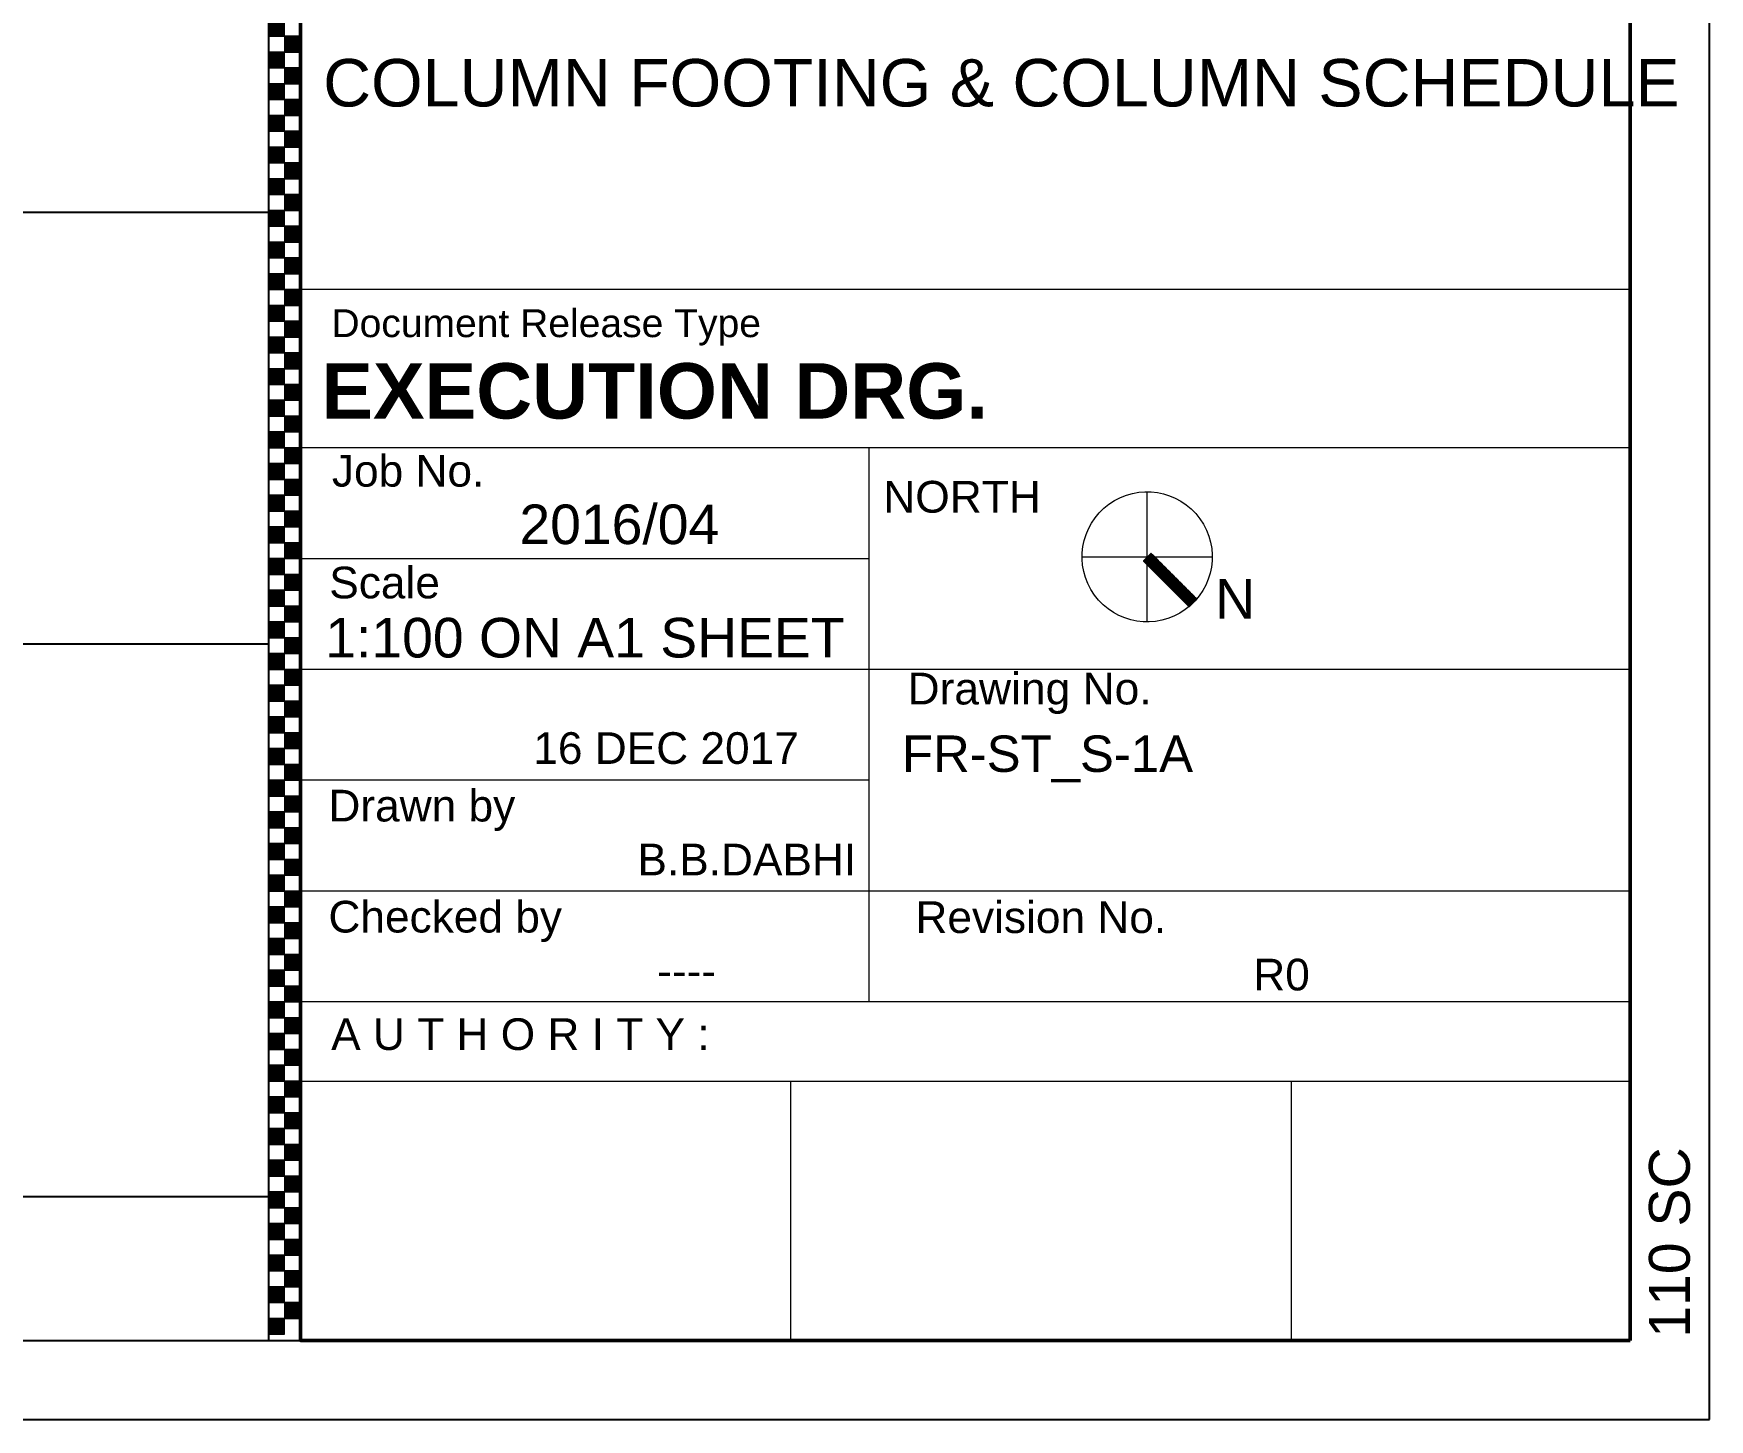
# Model space of a CAD drawing. Extents: x -200722 to 834823, y -494970 to 88783.
# Drawn here: x 303538 to 315183, y -104950 to -95320 of the extents above; entities that cross this region are included whole.
import ezdxf

# ---------------------------------------------------------------- set-up
doc = ezdxf.new("R2010")
doc.units = 0
doc.header["$LTSCALE"] = 100
doc.header["$MEASUREMENT"] = 0
doc.layers.get('0').update_dxf_attribs({"linetype": 'CONTINUOUS'})
doc.layers.get('DEFPOINTS').update_dxf_attribs({"linetype": 'CONTINUOUS'})
doc.layers.add('5', color=4, linetype='CONTINUOUS')
doc.layers.add('9_PRINT BOUNDARY_NON PRINT', color=32, linetype='CONTINUOUS', plot=False)
doc.layers.add('9_TITLE TEXT', color=7, linetype='CONTINUOUS', lineweight=20)
doc.styles.add('TITLES', font='arial.ttf')

# ---------------------------------------------------------------- blocks, each defined once
blk = doc.blocks.new('TITLE CHAIN')
at = {"layer": '9_TITLE TEXT'}
h = blk.add_hatch(color=256, dxfattribs=at)
h.dxf.hatch_style = 1
h.paths.add_polyline_path([(0, -501.62), (1, -501.62), (1, -500.62), (0, -500.62)])
h = blk.add_hatch(color=256, dxfattribs=at)
h.dxf.hatch_style = 1
h.paths.add_polyline_path([(1, -502.62), (2, -502.62), (2, -501.62), (1, -501.62)])
h = blk.add_hatch(color=256, dxfattribs=at)
h.dxf.hatch_style = 1
h.paths.add_polyline_path([(0, -503.62), (1, -503.62), (1, -502.62), (0, -502.62)])
h = blk.add_hatch(color=256, dxfattribs=at)
h.dxf.hatch_style = 1
h.paths.add_polyline_path([(1, -504.62), (2, -504.62), (2, -503.62), (1, -503.62)])
h = blk.add_hatch(color=256, dxfattribs=at)
h.dxf.hatch_style = 1
h.paths.add_polyline_path([(0, -505.62), (1, -505.62), (1, -504.62), (0, -504.62)])
h = blk.add_hatch(color=256, dxfattribs=at)
h.dxf.hatch_style = 1
h.paths.add_polyline_path([(1, -506.62), (2, -506.62), (2, -505.62), (1, -505.62)])
h = blk.add_hatch(color=256, dxfattribs=at)
h.dxf.hatch_style = 1
h.paths.add_polyline_path([(0, -507.62), (1, -507.62), (1, -506.62), (0, -506.62)])
h = blk.add_hatch(color=256, dxfattribs=at)
h.dxf.hatch_style = 1
h.paths.add_polyline_path([(1, -508.62), (2, -508.62), (2, -507.62), (1, -507.62)])
h = blk.add_hatch(color=256, dxfattribs=at)
h.dxf.hatch_style = 1
h.paths.add_polyline_path([(0, -509.62), (1, -509.62), (1, -508.62), (0, -508.62)])
h = blk.add_hatch(color=256, dxfattribs=at)
h.dxf.hatch_style = 1
h.paths.add_polyline_path([(1, -510.62), (2, -510.62), (2, -509.62), (1, -509.62)])
h = blk.add_hatch(color=256, dxfattribs=at)
h.dxf.hatch_style = 1
h.paths.add_polyline_path([(0, -511.62), (1, -511.62), (1, -510.62), (0, -510.62)])
h = blk.add_hatch(color=256, dxfattribs=at)
h.dxf.hatch_style = 1
h.paths.add_polyline_path([(1, -512.62), (2, -512.62), (2, -511.62), (1, -511.62)])
h = blk.add_hatch(color=256, dxfattribs=at)
h.dxf.hatch_style = 1
h.paths.add_polyline_path([(0, -513.62), (1, -513.62), (1, -512.62), (0, -512.62)])
h = blk.add_hatch(color=256, dxfattribs=at)
h.dxf.hatch_style = 1
h.paths.add_polyline_path([(1, -514.62), (2, -514.62), (2, -513.62), (1, -513.62)])
h = blk.add_hatch(color=256, dxfattribs=at)
h.dxf.hatch_style = 1
h.paths.add_polyline_path([(0, -515.62), (1, -515.62), (1, -514.62), (0, -514.62)])
h = blk.add_hatch(color=256, dxfattribs=at)
h.dxf.hatch_style = 1
h.paths.add_polyline_path([(1, -516.62), (2, -516.62), (2, -515.62), (1, -515.62)])
h = blk.add_hatch(color=256, dxfattribs=at)
h.dxf.hatch_style = 1
h.paths.add_polyline_path([(0, -517.62), (1, -517.62), (1, -516.62), (0, -516.62)])
h = blk.add_hatch(color=256, dxfattribs=at)
h.dxf.hatch_style = 1
h.paths.add_polyline_path([(1, -518.62), (2, -518.62), (2, -517.62), (1, -517.62)])
h = blk.add_hatch(color=256, dxfattribs=at)
h.dxf.hatch_style = 1
h.paths.add_polyline_path([(0, -519.62), (1, -519.62), (1, -518.62), (0, -518.62)])
h = blk.add_hatch(color=256, dxfattribs=at)
h.dxf.hatch_style = 1
h.paths.add_polyline_path([(1, -520.62), (2, -520.62), (2, -519.62), (1, -519.62)])
h = blk.add_hatch(color=256, dxfattribs=at)
h.dxf.hatch_style = 1
h.paths.add_polyline_path([(0, -521.62), (1, -521.62), (1, -520.62), (0, -520.62)])
h = blk.add_hatch(color=256, dxfattribs=at)
h.dxf.hatch_style = 1
h.paths.add_polyline_path([(1, -522.62), (2, -522.62), (2, -521.62), (1, -521.62)])
h = blk.add_hatch(color=256, dxfattribs=at)
h.dxf.hatch_style = 1
h.paths.add_polyline_path([(0, -523.62), (1, -523.62), (1, -522.62), (0, -522.62)])
h = blk.add_hatch(color=256, dxfattribs=at)
h.dxf.hatch_style = 1
h.paths.add_polyline_path([(1, -524.62), (2, -524.62), (2, -523.62), (1, -523.62)])
h = blk.add_hatch(color=256, dxfattribs=at)
h.dxf.hatch_style = 1
h.paths.add_polyline_path([(0, -525.62), (1, -525.62), (1, -524.62), (0, -524.62)])
h = blk.add_hatch(color=256, dxfattribs=at)
h.dxf.hatch_style = 1
h.paths.add_polyline_path([(1, -526.62), (2, -526.62), (2, -525.62), (1, -525.62)])
h = blk.add_hatch(color=256, dxfattribs=at)
h.dxf.hatch_style = 1
h.paths.add_polyline_path([(0, -527.62), (1, -527.62), (1, -526.62), (0, -526.62)])
h = blk.add_hatch(color=256, dxfattribs=at)
h.dxf.hatch_style = 1
h.paths.add_polyline_path([(1, -528.62), (2, -528.62), (2, -527.62), (1, -527.62)])
h = blk.add_hatch(color=256, dxfattribs=at)
h.dxf.hatch_style = 1
h.paths.add_polyline_path([(0, -529.62), (1, -529.62), (1, -528.62), (0, -528.62)])
h = blk.add_hatch(color=256, dxfattribs=at)
h.dxf.hatch_style = 1
h.paths.add_polyline_path([(1, -530.62), (2, -530.62), (2, -529.62), (1, -529.62)])
h = blk.add_hatch(color=256, dxfattribs=at)
h.dxf.hatch_style = 1
h.paths.add_polyline_path([(0, -531.62), (1, -531.62), (1, -530.62), (0, -530.62)])
h = blk.add_hatch(color=256, dxfattribs=at)
h.dxf.hatch_style = 1
h.paths.add_polyline_path([(1, -532.62), (2, -532.62), (2, -531.62), (1, -531.62)])
h = blk.add_hatch(color=256, dxfattribs=at)
h.dxf.hatch_style = 1
h.paths.add_polyline_path([(0, -533.62), (1, -533.62), (1, -532.62), (0, -532.62)])
h = blk.add_hatch(color=256, dxfattribs=at)
h.dxf.hatch_style = 1
h.paths.add_polyline_path([(1, -534.62), (2, -534.62), (2, -533.62), (1, -533.62)])
h = blk.add_hatch(color=256, dxfattribs=at)
h.dxf.hatch_style = 1
h.paths.add_polyline_path([(0, -535.62), (1, -535.62), (1, -534.62), (0, -534.62)])
h = blk.add_hatch(color=256, dxfattribs=at)
h.dxf.hatch_style = 1
h.paths.add_polyline_path([(1, -536.62), (2, -536.62), (2, -535.62), (1, -535.62)])
h = blk.add_hatch(color=256, dxfattribs=at)
h.dxf.hatch_style = 1
h.paths.add_polyline_path([(0, -537.62), (1, -537.62), (1, -536.62), (0, -536.62)])
h = blk.add_hatch(color=256, dxfattribs=at)
h.dxf.hatch_style = 1
h.paths.add_polyline_path([(1, -538.62), (2, -538.62), (2, -537.62), (1, -537.62)])
h = blk.add_hatch(color=256, dxfattribs=at)
h.dxf.hatch_style = 1
h.paths.add_polyline_path([(0, -539.62), (1, -539.62), (1, -538.62), (0, -538.62)])
h = blk.add_hatch(color=256, dxfattribs=at)
h.dxf.hatch_style = 1
h.paths.add_polyline_path([(1, -540.62), (2, -540.62), (2, -539.62), (1, -539.62)])
h = blk.add_hatch(color=256, dxfattribs=at)
h.dxf.hatch_style = 1
h.paths.add_polyline_path([(0, -541.62), (1, -541.62), (1, -540.62), (0, -540.62)])
h = blk.add_hatch(color=256, dxfattribs=at)
h.dxf.hatch_style = 1
h.paths.add_polyline_path([(1, -542.62), (2, -542.62), (2, -541.62), (1, -541.62)])
h = blk.add_hatch(color=256, dxfattribs=at)
h.dxf.hatch_style = 1
h.paths.add_polyline_path([(0, -543.62), (1, -543.62), (1, -542.62), (0, -542.62)])
h = blk.add_hatch(color=256, dxfattribs=at)
h.dxf.hatch_style = 1
h.paths.add_polyline_path([(1, -544.62), (2, -544.62), (2, -543.62), (1, -543.62)])
h = blk.add_hatch(color=256, dxfattribs=at)
h.dxf.hatch_style = 1
h.paths.add_polyline_path([(0, -545.62), (1, -545.62), (1, -544.62), (0, -544.62)])
h = blk.add_hatch(color=256, dxfattribs=at)
h.dxf.hatch_style = 1
h.paths.add_polyline_path([(1, -546.62), (2, -546.62), (2, -545.62), (1, -545.62)])
h = blk.add_hatch(color=256, dxfattribs=at)
h.dxf.hatch_style = 1
h.paths.add_polyline_path([(0, -547.62), (1, -547.62), (1, -546.62), (0, -546.62)])
h = blk.add_hatch(color=256, dxfattribs=at)
h.dxf.hatch_style = 1
h.paths.add_polyline_path([(1, -548.62), (2, -548.62), (2, -547.62), (1, -547.62)])
h = blk.add_hatch(color=256, dxfattribs=at)
h.dxf.hatch_style = 1
h.paths.add_polyline_path([(0, -549.62), (1, -549.62), (1, -548.62), (0, -548.62)])
h = blk.add_hatch(color=256, dxfattribs=at)
h.dxf.hatch_style = 1
h.paths.add_polyline_path([(1, -550.62), (2, -550.62), (2, -549.62), (1, -549.62)])
h = blk.add_hatch(color=256, dxfattribs=at)
h.dxf.hatch_style = 1
h.paths.add_polyline_path([(0, -551.62), (1, -551.62), (1, -550.62), (0, -550.62)])
h = blk.add_hatch(color=256, dxfattribs=at)
h.dxf.hatch_style = 1
h.paths.add_polyline_path([(1, -552.62), (2, -552.62), (2, -551.62), (1, -551.62)])
h = blk.add_hatch(color=256, dxfattribs=at)
h.dxf.hatch_style = 1
h.paths.add_polyline_path([(0, -553.62), (1, -553.62), (1, -552.62), (0, -552.62)])
h = blk.add_hatch(color=256, dxfattribs=at)
h.dxf.hatch_style = 1
h.paths.add_polyline_path([(1, -554.62), (2, -554.62), (2, -553.62), (1, -553.62)])
h = blk.add_hatch(color=256, dxfattribs=at)
h.dxf.hatch_style = 1
h.paths.add_polyline_path([(0, -555.62), (1, -555.62), (1, -554.62), (0, -554.62)])
h = blk.add_hatch(color=256, dxfattribs=at)
h.dxf.hatch_style = 1
h.paths.add_polyline_path([(1, -556.62), (2, -556.62), (2, -555.62), (1, -555.62)])
h = blk.add_hatch(color=256, dxfattribs=at)
h.dxf.hatch_style = 1
h.paths.add_polyline_path([(0, -557.62), (1, -557.62), (1, -556.62), (0, -556.62)])
h = blk.add_hatch(color=256, dxfattribs=at)
h.dxf.hatch_style = 1
h.paths.add_polyline_path([(1, -558.62), (2, -558.62), (2, -557.62), (1, -557.62)])
h = blk.add_hatch(color=256, dxfattribs=at)
h.dxf.hatch_style = 1
h.paths.add_polyline_path([(0, -559.62), (1, -559.62), (1, -558.62), (0, -558.62)])
h = blk.add_hatch(color=256, dxfattribs=at)
h.dxf.hatch_style = 1
h.paths.add_polyline_path([(1, -560.62), (2, -560.62), (2, -559.62), (1, -559.62)])
h = blk.add_hatch(color=256, dxfattribs=at)
h.dxf.hatch_style = 1
h.paths.add_polyline_path([(0, -561.62), (1, -561.62), (1, -560.62), (0, -560.62)])
h = blk.add_hatch(color=256, dxfattribs=at)
h.dxf.hatch_style = 1
h.paths.add_polyline_path([(1, -562.62), (2, -562.62), (2, -561.62), (1, -561.62)])
h = blk.add_hatch(color=256, dxfattribs=at)
h.dxf.hatch_style = 1
h.paths.add_polyline_path([(0, -563.62), (1, -563.62), (1, -562.62), (0, -562.62)])
h = blk.add_hatch(color=256, dxfattribs=at)
h.dxf.hatch_style = 1
h.paths.add_polyline_path([(1, -564.62), (2, -564.62), (2, -563.62), (1, -563.62)])
h = blk.add_hatch(color=256, dxfattribs=at)
h.dxf.hatch_style = 1
h.paths.add_polyline_path([(0, -565.62), (1, -565.62), (1, -564.62), (0, -564.62)])
h = blk.add_hatch(color=256, dxfattribs=at)
h.dxf.hatch_style = 1
h.paths.add_polyline_path([(1, -566.62), (2, -566.62), (2, -565.62), (1, -565.62)])
h = blk.add_hatch(color=256, dxfattribs=at)
h.dxf.hatch_style = 1
h.paths.add_polyline_path([(0, -567.62), (1, -567.62), (1, -566.62), (0, -566.62)])
h = blk.add_hatch(color=256, dxfattribs=at)
h.dxf.hatch_style = 1
h.paths.add_polyline_path([(1, -568.62), (2, -568.62), (2, -567.62), (1, -567.62)])
h = blk.add_hatch(color=256, dxfattribs=at)
h.dxf.hatch_style = 1
h.paths.add_polyline_path([(0, -569.62), (1, -569.62), (1, -568.62), (0, -568.62)])
h = blk.add_hatch(color=256, dxfattribs=at)
h.dxf.hatch_style = 1
h.paths.add_polyline_path([(1, -570.62), (2, -570.62), (2, -569.62), (1, -569.62)])
h = blk.add_hatch(color=256, dxfattribs=at)
h.dxf.hatch_style = 1
h.paths.add_polyline_path([(0, -571.62), (1, -571.62), (1, -570.62), (0, -570.62)])
h = blk.add_hatch(color=256, dxfattribs=at)
h.dxf.hatch_style = 1
h.paths.add_polyline_path([(1, -572.62), (2, -572.62), (2, -571.62), (1, -571.62)])
h = blk.add_hatch(color=256, dxfattribs=at)
h.dxf.hatch_style = 1
h.paths.add_polyline_path([(0, -573.62), (1, -573.62), (1, -572.62), (0, -572.62)])
h = blk.add_hatch(color=256, dxfattribs=at)
h.dxf.hatch_style = 1
h.paths.add_polyline_path([(1, -574.62), (2, -574.62), (2, -573.62), (1, -573.62)])
h = blk.add_hatch(color=256, dxfattribs=at)
h.dxf.hatch_style = 1
h.paths.add_polyline_path([(0, -575.62), (1, -575.62), (1, -574.62), (0, -574.62)])
h = blk.add_hatch(color=256, dxfattribs=at)
h.dxf.hatch_style = 1
h.paths.add_polyline_path([(1, -576.62), (2, -576.62), (2, -575.62), (1, -575.62)])
h = blk.add_hatch(color=256, dxfattribs=at)
h.dxf.hatch_style = 1
h.paths.add_polyline_path([(0, -577.62), (1, -577.62), (1, -576.62), (0, -576.62)])
h = blk.add_hatch(color=256, dxfattribs=at)
h.dxf.hatch_style = 1
h.paths.add_polyline_path([(1, -578.62), (2, -578.62), (2, -577.62), (1, -577.62)])
h = blk.add_hatch(color=256, dxfattribs=at)
h.dxf.hatch_style = 1
h.paths.add_polyline_path([(0, -579.62), (1, -579.62), (1, -578.62), (0, -578.62)])
h = blk.add_hatch(color=256, dxfattribs=at)
h.dxf.hatch_style = 1
h.paths.add_polyline_path([(1, -580.62), (2, -580.62), (2, -579.62), (1, -579.62)])
h = blk.add_hatch(color=256, dxfattribs=at)
h.dxf.hatch_style = 1
h.paths.add_polyline_path([(0, -581.62), (1, -581.62), (1, -580.62), (0, -580.62)])
h = blk.add_hatch(color=256, dxfattribs=at)
h.dxf.hatch_style = 1
h.paths.add_polyline_path([(1, -582.62), (2, -582.62), (2, -581.62), (1, -581.62)])
h = blk.add_hatch(color=256, dxfattribs=at)
h.dxf.hatch_style = 1
h.paths.add_polyline_path([(0, -583.62), (1, -583.62), (1, -582.62), (0, -582.62)])
for p, q in [((0, -584), (0, 0)), ((2, -584), (2, 0))]:
    blk.add_line(p, q, dxfattribs=at)
for points in [[(0, -501.62), (1, -501.62), (1, -500.62), (0, -500.62)], [(1, -502.62), (2, -502.62), (2, -501.62), (1, -501.62)], [(0, -503.62), (1, -503.62), (1, -502.62), (0, -502.62)], [(1, -504.62), (2, -504.62), (2, -503.62), (1, -503.62)], [(0, -505.62), (1, -505.62), (1, -504.62), (0, -504.62)], [(1, -506.62), (2, -506.62), (2, -505.62), (1, -505.62)], [(0, -507.62), (1, -507.62), (1, -506.62), (0, -506.62)], [(1, -508.62), (2, -508.62), (2, -507.62), (1, -507.62)], [(0, -509.62), (1, -509.62), (1, -508.62), (0, -508.62)], [(1, -510.62), (2, -510.62), (2, -509.62), (1, -509.62)], [(0, -511.62), (1, -511.62), (1, -510.62), (0, -510.62)], [(1, -512.62), (2, -512.62), (2, -511.62), (1, -511.62)], [(0, -513.62), (1, -513.62), (1, -512.62), (0, -512.62)], [(1, -514.62), (2, -514.62), (2, -513.62), (1, -513.62)], [(0, -515.62), (1, -515.62), (1, -514.62), (0, -514.62)], [(1, -516.62), (2, -516.62), (2, -515.62), (1, -515.62)], [(0, -517.62), (1, -517.62), (1, -516.62), (0, -516.62)], [(1, -518.62), (2, -518.62), (2, -517.62), (1, -517.62)], [(0, -519.62), (1, -519.62), (1, -518.62), (0, -518.62)], [(1, -520.62), (2, -520.62), (2, -519.62), (1, -519.62)], [(0, -521.62), (1, -521.62), (1, -520.62), (0, -520.62)], [(1, -522.62), (2, -522.62), (2, -521.62), (1, -521.62)], [(0, -523.62), (1, -523.62), (1, -522.62), (0, -522.62)], [(1, -524.62), (2, -524.62), (2, -523.62), (1, -523.62)], [(0, -525.62), (1, -525.62), (1, -524.62), (0, -524.62)], [(1, -526.62), (2, -526.62), (2, -525.62), (1, -525.62)], [(0, -527.62), (1, -527.62), (1, -526.62), (0, -526.62)], [(1, -528.62), (2, -528.62), (2, -527.62), (1, -527.62)], [(0, -529.62), (1, -529.62), (1, -528.62), (0, -528.62)], [(1, -530.62), (2, -530.62), (2, -529.62), (1, -529.62)], [(0, -531.62), (1, -531.62), (1, -530.62), (0, -530.62)], [(1, -532.62), (2, -532.62), (2, -531.62), (1, -531.62)], [(0, -533.62), (1, -533.62), (1, -532.62), (0, -532.62)], [(1, -534.62), (2, -534.62), (2, -533.62), (1, -533.62)], [(0, -535.62), (1, -535.62), (1, -534.62), (0, -534.62)], [(1, -536.62), (2, -536.62), (2, -535.62), (1, -535.62)], [(0, -537.62), (1, -537.62), (1, -536.62), (0, -536.62)], [(1, -538.62), (2, -538.62), (2, -537.62), (1, -537.62)], [(0, -539.62), (1, -539.62), (1, -538.62), (0, -538.62)], [(1, -540.62), (2, -540.62), (2, -539.62), (1, -539.62)], [(0, -541.62), (1, -541.62), (1, -540.62), (0, -540.62)], [(1, -542.62), (2, -542.62), (2, -541.62), (1, -541.62)], [(0, -543.62), (1, -543.62), (1, -542.62), (0, -542.62)], [(1, -544.62), (2, -544.62), (2, -543.62), (1, -543.62)], [(0, -545.62), (1, -545.62), (1, -544.62), (0, -544.62)], [(1, -546.62), (2, -546.62), (2, -545.62), (1, -545.62)], [(0, -547.62), (1, -547.62), (1, -546.62), (0, -546.62)], [(1, -548.62), (2, -548.62), (2, -547.62), (1, -547.62)], [(0, -549.62), (1, -549.62), (1, -548.62), (0, -548.62)], [(1, -550.62), (2, -550.62), (2, -549.62), (1, -549.62)], [(0, -551.62), (1, -551.62), (1, -550.62), (0, -550.62)], [(1, -552.62), (2, -552.62), (2, -551.62), (1, -551.62)], [(0, -553.62), (1, -553.62), (1, -552.62), (0, -552.62)], [(1, -554.62), (2, -554.62), (2, -553.62), (1, -553.62)], [(0, -555.62), (1, -555.62), (1, -554.62), (0, -554.62)], [(1, -556.62), (2, -556.62), (2, -555.62), (1, -555.62)], [(0, -557.62), (1, -557.62), (1, -556.62), (0, -556.62)], [(1, -558.62), (2, -558.62), (2, -557.62), (1, -557.62)], [(0, -559.62), (1, -559.62), (1, -558.62), (0, -558.62)], [(1, -560.62), (2, -560.62), (2, -559.62), (1, -559.62)], [(0, -561.62), (1, -561.62), (1, -560.62), (0, -560.62)], [(1, -562.62), (2, -562.62), (2, -561.62), (1, -561.62)], [(0, -563.62), (1, -563.62), (1, -562.62), (0, -562.62)], [(1, -564.62), (2, -564.62), (2, -563.62), (1, -563.62)], [(0, -565.62), (1, -565.62), (1, -564.62), (0, -564.62)], [(1, -566.62), (2, -566.62), (2, -565.62), (1, -565.62)], [(0, -567.62), (1, -567.62), (1, -566.62), (0, -566.62)], [(1, -568.62), (2, -568.62), (2, -567.62), (1, -567.62)], [(0, -569.62), (1, -569.62), (1, -568.62), (0, -568.62)], [(1, -570.62), (2, -570.62), (2, -569.62), (1, -569.62)], [(0, -571.62), (1, -571.62), (1, -570.62), (0, -570.62)], [(1, -572.62), (2, -572.62), (2, -571.62), (1, -571.62)], [(0, -573.62), (1, -573.62), (1, -572.62), (0, -572.62)], [(1, -574.62), (2, -574.62), (2, -573.62), (1, -573.62)], [(0, -575.62), (1, -575.62), (1, -574.62), (0, -574.62)], [(1, -576.62), (2, -576.62), (2, -575.62), (1, -575.62)], [(0, -577.62), (1, -577.62), (1, -576.62), (0, -576.62)], [(1, -578.62), (2, -578.62), (2, -577.62), (1, -577.62)], [(0, -579.62), (1, -579.62), (1, -578.62), (0, -578.62)], [(1, -580.62), (2, -580.62), (2, -579.62), (1, -579.62)], [(0, -581.62), (1, -581.62), (1, -580.62), (0, -580.62)], [(1, -582.62), (2, -582.62), (2, -581.62), (1, -581.62)], [(0, -583.62), (1, -583.62), (1, -582.62), (0, -582.62)]]:
    blk.add_lwpolyline(points, close=True, dxfattribs=at)

msp = doc.modelspace()

# ---------------------------------------------------------------- hatches: boundary and pattern name
at = {"layer": '9_TITLE TEXT', "true_color": 0x000000}
h = msp.add_hatch(dxfattribs=at)
h.set_pattern_fill('ANSI31', color=18, scale=9.672114, angle=-44.98186, style=0)
h.set_pattern_definition([(0.0181435, (281874.0788, -74826.2168), (-0.00038285, 1.20901415), [])])
h.paths.add_polyline_path([(311302.8, -98929.1), (311622.2, -99248.3), (311594.8, -99275.7), (311275.4, -98956.5)])
h.paths.add_polyline_path([(311275.4, -98956.5), (311594.8, -99275.7), (311567.5, -99303.1), (311248.1, -98983.9)])

# ---------------------------------------------------------------- linework, layer by layer
at = {"color": 18, "true_color": 0x000000}
msp.add_lwpolyline([(223222.7, -104400.4), (314632.7, -104400.4), (314632.7, -40160.4), (223222.7, -40160.4)], close=True, dxfattribs=at)
at = {"layer": '5', "color": 7, "lineweight": -2}
for p, q in [((305172.7, -104400.4), (305172.7, -40160.4)), ((305172.7, -104400.4), (305172.7, -40160.4)), ((223222.7, -96560.4), (305172.7, -96560.4)), ((224722.7, -99560.4), (305172.7, -99560.4)), ((223222.7, -103400.4), (305172.7, -103400.4))]:
    msp.add_line(p, q, dxfattribs=at)
at = {"layer": '9_PRINT BOUNDARY_NON PRINT', "color": 18, "true_color": 0x000000}
msp.add_lwpolyline([(222672.7, -104950.4), (315182.7, -104950.4), (315182.7, -39610.4), (222672.7, -39610.4)], close=True, dxfattribs=at)
at = {"layer": '9_TITLE TEXT', "color": 18, "true_color": 0x000000}
for p, q in [((305172.7, -103699.1), (305172.7, -40160.4)), ((314632.7, -97099.1), (305392.7, -97099.1)), ((314632.7, -98199.1), (305392.7, -98199.1)), ((309344.1, -102049.1), (309344.1, -98199.1)), ((309344.1, -98969.1), (305392.7, -98969.1)), ((310823.4, -98956.3, -153.7), (311727.8, -98956.3, -153.7)), ((314632.7, -99739.1), (305392.7, -99739.1)), ((309344.1, -100509.1), (305392.7, -100509.1)), ((314625.9, -101279.1), (305392.7, -101279.1)), ((314625.9, -102049.1), (305392.7, -102049.1)), ((305392.7, -102599.1), (314625.9, -102599.1)), ((308798.3, -102599.1), (308798.3, -104400.4)), ((312276.4, -102599.1), (312276.4, -104400.4))]:
    msp.add_line(p, q, dxfattribs=at)
for points in [[(314632.7, -40160.4), (223222.7, -40160.4), (223222.7, -104400.4), (314632.7, -104400.4)], [(314632.7, -40160.4), (314632.7, -104400.4)]]:
    msp.add_lwpolyline(points, dxfattribs=at)
at = {"layer": '9_TITLE TEXT', "color": 18, "lineweight": 50, "true_color": 0x000000}
msp.add_lwpolyline([(314632.7, -104400.4), (305392.7, -104400.4), (305392.7, -40160.4), (314632.7, -40160.4)], close=True, dxfattribs=at)
at = {"layer": '9_TITLE TEXT', "color": 18, "true_color": 0x000000, "elevation": -153.7}
msp.add_lwpolyline([(311275.9, -99408.5), (311275.9, -98504.1)], dxfattribs=at)
at = {"layer": '9_TITLE TEXT', "color": 18, "true_color": 0x000000, "extrusion": (0.003844, 0.001202, 0.999992)}
msp.add_ellipse((311275.6, -98956.3, -305.8), major_axis=(366, 265.6, -1.7), ratio=1, start_param=1.569635, end_param=7.8528203, dxfattribs=at)

# ---------------------------------------------------------------- block references
at = {"color": 18, "true_color": 0x000000, "xscale": 110, "yscale": 110, "zscale": 110}
msp.add_blockref('TITLE CHAIN', (305172.7, -40160.4), dxfattribs=at)

# ---------------------------------------------------------------- texts
at = {"layer": '9_TITLE TEXT', "color": 18, "linetype": 'ByBlock', "true_color": 0x000000, "style": 'TITLES'}
for s, height, p in [('Job No.', 220, (305611.5, -98468.1)), ('NORTH', 220.63, (309441.8, -98649.2)), ('Scale', 220, (305593.2, -99244.7)), ('Drawing No.', 220.632, (309611, -99981.8)), ('Drawn by', 220, (305587.3, -100794.9)), ('Checked by', 220, (305587.3, -101566.6)), ('Revision No.', 220, (309665.8, -101570, 2.3)), ('A U T H O R I T Y :', 220, (305606.3, -102382.8))]:
    msp.add_text(s, height=height, dxfattribs=at).set_placement(p)
at = {"layer": '9_TITLE TEXT', "color": 18, "true_color": 0x000000, "style": 'TITLES'}
for s, height, p in [('2016/04', 275, (306914.2, -98867.7)), ('1:100 ON A1 SHEET', 275, (305565.4, -99655.5)), ('16 DEC 2017', 220, (307010.6, -100395)), ('B.B.DABHI', 220, (307734.1, -101169.4)), ('R0', 220, (312013, -101968.9, 2.3)), ('----', 220, (307871.2, -101942.2))]:
    msp.add_text(s, height=height, dxfattribs=at).set_placement(p)
at = {"layer": '9_TITLE TEXT', "color": 18, "true_color": 0x000000, "extrusion": (0.003844, 0.001202, 0.999992), "style": 'TITLES'}
msp.add_text('N', height=275, dxfattribs=at).set_placement((311746.7, -99387.3, 925.1))
at = {"layer": '9_TITLE TEXT', "color": 18, "lineweight": -3, "true_color": 0x000000, "style": 'TITLES'}
msp.add_text('FR-ST_S-1A', height=253, dxfattribs=at).set_placement((309572, -100450.5))
at = {"layer": '9_TITLE TEXT', "color": 18, "true_color": 0x000000, "width": 9075.68, "attachment_point": 1, "style": 'TITLES'}
for s, insert, char_height in [('COLUMN FOOTING & COLUMN SCHEDULE', (305550.6, -95496.8), 330), ('{\\fArial|b1|i0|c0|p34;EXECUTION DRG.}', (305538.1, -97610.4), 385)]:
    msp.add_mtext(s, dxfattribs=dict(at, insert=insert, char_height=char_height))
at = {"layer": '9_TITLE TEXT', "color": 18, "linetype": 'ByBlock', "true_color": 0x000000, "insert": (305608.2, -97235.3), "char_height": 194.136, "width": 4109.962, "attachment_point": 1, "style": 'TITLES'}
msp.add_mtext('Document Release Type', dxfattribs=at)
at = {"layer": 'DEFPOINTS', "color": 18, "true_color": 0x000000, "style": 'TITLES'}
msp.add_text('110 SC', height=284, rotation=90, dxfattribs=at).set_placement((315046.2, -104382))

doc.saveas('drawing.dxf')
